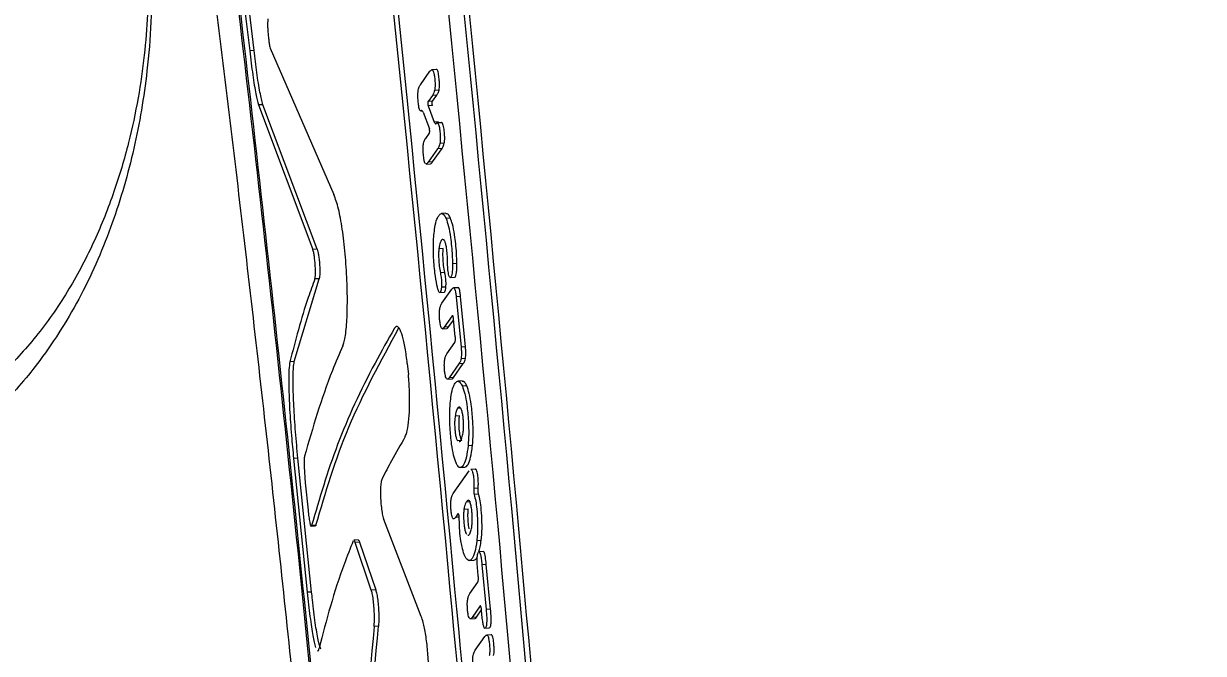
# Model space of a CAD drawing. Header units: millimetres. Extents: x -6523 to 7556, y -5559 to 6101.
# Drawn here: x -2126.8 to -2073.2, y 714 to 742.6 of the extents above; entities that cross this region are included whole.
import ezdxf

# ---------------------------------------------------------------- set-up
doc = ezdxf.new("R2010")
doc.units = ezdxf.units.MM
doc.layers.add('DIKOM_ОБЪЕКТ', color=7, linetype='Continuous')
doc.layers.add('DIKOM_РАЗМЕР_ЗОНА', color=7, linetype='Continuous')
doc.styles.add('style1', font='arial.ttf', dxfattribs={"width": 0.8})
doc.dimstyles.new('1-50', dxfattribs={"dimtxt": 300, "dimasz": 200, "dimexe": 100, "dimexo": 0, "dimgap": 100, "dimtad": 1, "dimtxsty": 'style1', "dimcen": 200, "dimclrd": 7, "dimclre": 7, "dimclrt": 7, "dimadec": 1, "dimazin": 2, "dimtfac": 1, "dimtmove": 0, "dimatfit": 2, "dimfxl": 0, "dimlwd": 25, "dimlwe": 18, "dimarcsym": 0})

# ---------------------------------------------------------------- blocks, each defined once
blk = doc.blocks.new('*D13')
at = {"layer": 'Defpoints', "color": 0, "transparency": 16777216}
for p in [(-2358.182, 6101.03), (4341.706, -4605.145), (7455.882, -4605.145)]:
    blk.add_point(p, dxfattribs=at)
at = {"layer": 'DIKOM_РАЗМЕР_ЗОНА', "color": 7, "lineweight": 18, "transparency": 16777216}
for p, q in [((-2358.182, 6101.03), (7555.882, 6101.03)), ((4341.706, -4605.145), (7555.882, -4605.145))]:
    blk.add_line(p, q, dxfattribs=at)
at = {"layer": 'DIKOM_РАЗМЕР_ЗОНА', "color": 7, "lineweight": 25, "transparency": 16777216}
blk.add_line((7455.882, 5701.03), (7455.882, -4205.145), dxfattribs=at)
at = {"layer": 'DIKOM_РАЗМЕР_ЗОНА', "color": 7, "transparency": 16777216}
for points in [[(7389.215, 5701.03), (7522.548, 5701.03), (7455.882, 6101.03)], [(7389.215, -4205.145), (7522.548, -4205.145), (7455.882, -4605.145)]]:
    blk.add_solid(points, dxfattribs=at)
at = {"layer": 'DIKOM_РАЗМЕР_ЗОНА', "color": 7, "transparency": 16777216, "insert": (7222.71, 375.606), "char_height": 300, "attachment_point": 5, "rotation": 90, "style": 'style1'}
blk.add_mtext('10700', dxfattribs=at)

msp = doc.modelspace()

# ---------------------------------------------------------------- linework, layer by layer
at = {"layer": 'DIKOM_ОБЪЕКТ', "color": 7, "linetype": 'Continuous', "lineweight": 15}
for p, q in [((-2120.988, 778.494), (-2116.549, 741.355)), ((-2116.35, 741.369), (-2120.79, 778.508)), ((-2116.35, 741.369), (-2116.549, 741.355)), ((-2115.612, 741.476), (-2112.721, 734.816)), ((-2108.79, 739.802), (-2108.355, 740.417)), ((-2108.066, 740.505), (-2108.266, 740.491)), ((-2108.036, 740.494), (-2108.236, 740.48)), ((-2108.036, 740.494), (-2108.066, 740.5)), ((-2108.245, 739.317), (-2108.442, 739.041)), ((-2108.045, 739.331), (-2108.245, 739.317)), ((-2108.242, 739.055), (-2108.045, 739.331)), ((-2107.942, 739.566), (-2108.142, 739.552)), ((-2115.946, 738.9), (-2116.144, 738.886)), ((-2116.144, 738.886), (-2113.677, 732.311)), ((-2113.478, 732.325), (-2115.946, 738.9)), ((-2108.77, 738.62), (-2108.715, 738.624)), ((-2108.666, 738.559), (-2108.38, 737.796)), ((-2108.242, 739.055), (-2108.442, 739.041)), ((-2108.24, 738.864), (-2108.439, 738.85)), ((-2108.439, 738.85), (-2108.158, 738.11)), ((-2107.959, 738.124), (-2108.158, 738.11)), ((-2107.826, 738.084), (-2108.026, 738.07)), ((-2107.796, 738.073), (-2107.996, 738.059)), ((-2108.548, 737.368), (-2108.379, 737.609)), ((-2107.702, 737.145), (-2107.902, 737.131)), ((-2108.005, 736.895), (-2108.44, 736.281)), ((-2108.24, 736.295), (-2107.805, 736.909)), ((-2107.805, 736.909), (-2108.005, 736.895)), ((-2108.53, 736.201), (-2108.33, 736.215)), ((-2108.24, 736.295), (-2108.44, 736.281)), ((-2107.629, 733.962), (-2107.829, 733.948)), ((-2107.423, 733.74), (-2107.623, 733.726)), ((-2113.478, 732.325), (-2113.677, 732.311)), ((-2107.748, 732.365), (-2107.947, 732.351)), ((-2107.128, 731.686), (-2107.328, 731.672)), ((-2107.682, 731.266), (-2107.882, 731.252)), ((-2107.427, 731.042), (-2107.227, 731.056)), ((-2114.522, 727.219), (-2113.389, 730.989)), ((-2113.389, 730.989), (-2113.587, 730.976)), ((-2107.631, 730.61), (-2107.831, 730.597)), ((-2107.81, 729.881), (-2107.367, 730.509)), ((-2107.087, 730.588), (-2107.287, 730.574)), ((-2107.052, 730.573), (-2107.252, 730.559)), ((-2107.052, 730.573), (-2107.087, 730.586)), ((-2107.907, 730.366), (-2107.707, 730.38)), ((-2106.963, 730.177), (-2107.162, 730.163)), ((-2107.162, 730.163), (-2106.94, 727.872)), ((-2106.74, 727.885), (-2106.963, 730.177)), ((-2107.338, 729.297), (-2107.703, 728.779)), ((-2107.504, 728.793), (-2107.275, 729.117)), ((-2107.319, 729.298), (-2107.338, 729.297)), ((-2107.201, 728.352), (-2107.279, 729.15)), ((-2107.781, 728.715), (-2107.581, 728.729)), ((-2107.504, 728.793), (-2107.703, 728.779)), ((-2107.586, 727.575), (-2107.221, 728.093)), ((-2106.74, 727.885), (-2106.94, 727.872)), ((-2106.742, 727.363), (-2106.942, 727.349)), ((-2114.522, 727.219), (-2114.721, 727.205)), ((-2109.387, 727.132), (-2109.337, 726.631)), ((-2107.037, 727.116), (-2107.48, 726.488)), ((-2107.281, 726.502), (-2106.837, 727.13)), ((-2106.837, 727.13), (-2107.037, 727.116)), ((-2107.559, 726.423), (-2107.359, 726.437)), ((-2107.281, 726.502), (-2107.48, 726.488)), ((-2106.89, 726.339), (-2107.09, 726.325)), ((-2106.682, 726.115), (-2106.882, 726.101)), ((-2107.009, 724.758), (-2107.209, 724.744)), ((-2106.959, 725.106), (-2107.098, 725.096)), ((-2106.901, 723.636), (-2107.101, 723.622)), ((-2106.421, 723.411), (-2106.621, 723.397)), ((-2114.356, 722.828), (-2114.554, 722.815)), ((-2114.554, 722.815), (-2113.933, 716.731)), ((-2113.735, 716.745), (-2114.356, 722.828)), ((-2107.295, 721.222), (-2106.579, 722.249)), ((-2106.973, 722.401), (-2106.773, 722.415)), ((-2106.301, 722.325), (-2106.5, 722.311)), ((-2114.02, 721.702), (-2113.895, 720.473)), ((-2106.164, 721.465), (-2106.364, 721.451)), ((-2106.507, 720.849), (-2106.707, 720.835)), ((-2106.142, 721.187), (-2106.342, 721.173)), ((-2106.61, 720.507), (-2106.81, 720.493)), ((-2113.536, 719.781), (-2113.735, 719.767)), ((-2108.748, 715.633), (-2110.457, 720.034)), ((-2107.082, 720.295), (-2107.194, 720.131)), ((-2107.07, 720.14), (-2107.194, 720.131)), ((-2107.068, 720.296), (-2107.082, 720.295)), ((-2113.754, 719.733), (-2113.556, 719.747)), ((-2111.615, 719.113), (-2111.814, 719.099)), ((-2111.551, 719.013), (-2111.75, 718.999)), ((-2111.02, 716.835), (-2111.75, 718.999)), ((-2111.551, 719.013), (-2110.822, 716.849)), ((-2106.025, 719.083), (-2106.225, 719.069)), ((-2106.565, 718.173), (-2106.365, 718.187)), ((-2105.925, 718.582), (-2106.125, 718.568)), ((-2106.156, 717.455), (-2106.181, 717.725)), ((-2105.793, 718.001), (-2105.992, 717.987)), ((-2105.992, 717.987), (-2105.8, 715.949)), ((-2105.6, 715.963), (-2105.793, 718.001)), ((-2106.541, 716.679), (-2106.177, 717.197)), ((-2113.735, 716.745), (-2113.933, 716.731)), ((-2110.822, 716.849), (-2111.02, 716.835)), ((-2106.074, 716.109), (-2106.438, 715.591)), ((-2106.054, 716.111), (-2106.074, 716.109)), ((-2106.516, 715.527), (-2106.316, 715.541)), ((-2106.238, 715.605), (-2106.438, 715.591)), ((-2106.238, 715.605), (-2106.011, 715.928)), ((-2105.989, 715.69), (-2106.015, 715.963)), ((-2105.6, 715.963), (-2105.8, 715.949)), ((-2110.694, 715.195), (-2110.893, 715.181)), ((-2105.856, 715.099), (-2105.656, 715.113)), ((-2106.297, 714.1), (-2105.864, 714.715)), ((-2105.576, 714.803), (-2105.776, 714.789)), ((-2105.546, 714.792), (-2105.746, 714.778)), ((-2105.546, 714.792), (-2105.576, 714.798))]:
    msp.add_line(p, q, dxfattribs=at)
for points, knots in [([(-2101.535, 688.066), (-2102.477, 698.982), (-2105.666, 735.93), (-2109.588, 772.827), (-2112.351, 798.823)], [0, 0, 0, 0, 0.295436, 1, 1, 1, 1]), ([(-2125.935, 798.509), (-2125.478, 795.672), (-2124.43, 789.168), (-2122.867, 778.797), (-2121.232, 767.425), (-2119.664, 755.862), (-2118.162, 744.125), (-2116.73, 732.22), (-2115.369, 720.159), (-2114.087, 707.945), (-2113.029, 697.244), (-2112.434, 690.578), (-2112.209, 688.066)], [0, 0, 0, 0, 0.081496, 0.186806, 0.29255, 0.398703, 0.505243, 0.612145, 0.719386, 0.826945, 0.934799, 1, 1, 1, 1]), ([(-2101.776, 688.066), (-2102.709, 698.893), (-2105.883, 735.752), (-2109.805, 772.559), (-2112.576, 798.554)], [0, 0, 0, 0, 0.2937248, 1, 1, 1, 1]), ([(-2102.484, 688.066), (-2103.387, 698.625), (-2106.519, 735.218), (-2110.443, 771.755), (-2113.235, 797.75)], [0, 0, 0, 0, 0.288549, 1, 1, 1, 1]), ([(-2104.828, 688.066), (-2105.679, 697.657), (-2107.653, 719.882), (-2111.141, 754.714), (-2113.909, 779.944), (-2115.292, 792.558)], [0, 0, 0, 0, 0.275129, 0.637564, 1, 1, 1, 1]), ([(-2115.093, 792.572), (-2113.709, 779.961), (-2110.943, 754.739), (-2107.454, 719.902), (-2105.479, 697.669), (-2104.627, 688.066)], [0, 0, 0, 0, 0.362286, 0.724572, 1, 1, 1, 1]), ([(-2121.797, 782.652), (-2120.163, 769.578), (-2116.897, 743.432), (-2113.523, 711.893), (-2111.97, 693.422), (-2111.52, 688.066)], [0, 0, 0, 0, 0.4152222, 0.8304415, 1, 1, 1, 1]), ([(-2121.85, 782.395), (-2120.213, 769.322), (-2116.939, 743.177), (-2113.569, 711.723), (-2112.025, 693.337), (-2111.583, 688.066)], [0, 0, 0, 0, 0.4163411, 0.8326791, 1, 1, 1, 1]), ([(-2135.879, 757.989), (-2134.788, 758.21), (-2132.561, 758.662), (-2130.576, 758.537), (-2128.805, 758.246), (-2127.247, 757.795), (-2125.455, 756.77), (-2124.018, 755.419), (-2123.034, 753.998), (-2122.316, 752.482), (-2121.709, 750.715), (-2121.187, 748.192), (-2120.972, 745.248), (-2121.014, 742.641), (-2121.235, 739.947), (-2121.763, 736.849), (-2122.749, 733.438), (-2124.153, 730.187), (-2125.877, 727.438), (-2127.799, 725.174), (-2129.202, 724.076), (-2129.91, 723.522)], [0, 0, 0, 0, 0.0713182, 0.1455335, 0.1511414, 0.2166827, 0.2835491, 0.3372081, 0.391821, 0.4251653, 0.4591146, 0.5134565, 0.5679405, 0.604074, 0.6411268, 0.7022445, 0.7649107, 0.8302378, 0.8968699, 0.9479876, 1, 1, 1, 1]), ([(-2122.886, 752.543), (-2122.81, 752.427), (-2122.57, 752.066), (-2122.217, 751.277), (-2121.846, 750.2), (-2121.557, 749.013), (-2121.34, 747.705), (-2121.202, 746.259), (-2121.147, 744.668), (-2121.184, 742.944), (-2121.33, 741.093), (-2121.612, 739.142), (-2122.057, 737.058), (-2122.705, 734.881), (-2123.595, 732.653), (-2124.735, 730.479), (-2126.116, 728.457), (-2127.704, 726.735), (-2128.892, 725.649), (-2129.594, 725.235), (-2129.665, 725.193)], [0, 0, 0, 0, 0.024284, 0.075946, 0.122113, 0.164732, 0.205047, 0.247492, 0.291561, 0.339965, 0.393167, 0.450876, 0.514075, 0.587081, 0.664669, 0.747381, 0.83178, 0.913274, 0.991151, 1, 1, 1, 1]), ([(-2115.717, 742.81), (-2115.72, 742.795), (-2115.729, 742.756), (-2115.736, 742.63), (-2115.734, 742.434), (-2115.721, 742.204), (-2115.7, 741.965), (-2115.672, 741.748), (-2115.642, 741.57), (-2115.622, 741.507), (-2115.612, 741.476)], [0, 0, 0, 0, 0.0793461, 0.2115162, 0.3436851, 0.4758849, 0.6080846, 0.7402912, 0.8725004, 1, 1, 1, 1]), ([(-2116.549, 741.355), (-2116.503, 740.977), (-2116.412, 740.221), (-2116.269, 739.35), (-2116.184, 739.036), (-2116.144, 738.886)], [0, 0, 0, 0, 0.343856, 0.6877941, 1, 1, 1, 1]), ([(-2115.946, 738.9), (-2115.99, 739.068), (-2116.079, 739.405), (-2116.223, 740.303), (-2116.309, 741.025), (-2116.35, 741.369)], [0, 0, 0, 0, 0.343813, 0.687757, 1, 1, 1, 1]), ([(-2108.355, 740.417), (-2108.342, 740.433), (-2108.317, 740.464), (-2108.278, 740.497), (-2108.25, 740.486), (-2108.236, 740.48)], [0, 0, 0, 0, 0.328919, 0.659854, 1, 1, 1, 1]), ([(-2108.236, 740.48), (-2108.225, 740.465), (-2108.202, 740.435), (-2108.17, 740.32), (-2108.142, 740.135), (-2108.124, 739.929), (-2108.121, 739.737), (-2108.13, 739.623), (-2108.139, 739.57), (-2108.142, 739.552)], [0, 0, 0, 0, 0.135327, 0.271227, 0.435786, 0.673283, 0.802871, 0.933106, 1, 1, 1, 1]), ([(-2107.942, 739.566), (-2107.937, 739.602), (-2107.925, 739.675), (-2107.921, 739.831), (-2107.931, 740.035), (-2107.953, 740.236), (-2107.985, 740.396), (-2108.013, 740.467), (-2108.03, 740.487), (-2108.036, 740.494)], [0, 0, 0, 0, 0.127976, 0.25648, 0.413174, 0.653876, 0.790449, 0.927723, 1, 1, 1, 1]), ([(-2108.795, 738.628), (-2108.805, 738.641), (-2108.826, 738.668), (-2108.851, 738.756), (-2108.869, 738.854), (-2108.887, 738.988), (-2108.902, 739.157), (-2108.905, 739.342), (-2108.895, 739.499), (-2108.864, 739.663), (-2108.825, 739.751), (-2108.796, 739.794), (-2108.79, 739.802)], [0, 0, 0, 0, 0.08755, 0.175452, 0.226544, 0.293501, 0.428406, 0.51918, 0.610131, 0.730342, 0.947659, 1, 1, 1, 1]), ([(-2108.142, 739.552), (-2108.152, 739.514), (-2108.172, 739.44), (-2108.208, 739.371), (-2108.232, 739.335), (-2108.245, 739.317)], [0, 0, 0, 0, 0.341815, 0.669492, 1, 1, 1, 1]), ([(-2108.045, 739.331), (-2108.032, 739.349), (-2108.008, 739.386), (-2107.972, 739.455), (-2107.952, 739.529), (-2107.942, 739.566)], [0, 0, 0, 0, 0.33792, 0.665012, 1, 1, 1, 1]), ([(-2108.74, 738.632), (-2108.746, 738.629), (-2108.756, 738.622), (-2108.774, 738.618), (-2108.787, 738.624), (-2108.795, 738.628)], [0, 0, 0, 0, 0.29792, 0.596327, 1, 1, 1, 1]), ([(-2108.666, 738.559), (-2108.678, 738.585), (-2108.703, 738.641), (-2108.728, 738.635), (-2108.74, 738.632)], [0, 0, 0, 0, 0.489078, 1, 1, 1, 1]), ([(-2108.442, 739.041), (-2108.442, 739.04), (-2108.445, 739.035), (-2108.449, 739.022), (-2108.453, 738.994), (-2108.454, 738.96), (-2108.453, 738.924), (-2108.449, 738.89), (-2108.444, 738.865), (-2108.441, 738.854), (-2108.439, 738.85)], [0, 0, 0, 0, 0.037785, 0.184951, 0.331449, 0.477468, 0.622509, 0.766903, 0.911091, 1, 1, 1, 1]), ([(-2108.24, 738.864), (-2108.24, 738.865), (-2108.243, 738.872), (-2108.247, 738.89), (-2108.252, 738.921), (-2108.254, 738.957), (-2108.254, 738.992), (-2108.252, 739.023), (-2108.247, 739.044), (-2108.244, 739.052), (-2108.242, 739.055)], [0, 0, 0, 0, 0.016736, 0.162551, 0.307711, 0.451971, 0.596254, 0.740774, 0.886367, 1, 1, 1, 1]), ([(-2108.158, 738.11), (-2108.146, 738.084), (-2108.122, 738.031), (-2108.093, 738.027), (-2108.079, 738.039), (-2108.076, 738.041)], [0, 0, 0, 0, 0.4515681, 0.9035152, 1, 1, 1, 1]), ([(-2108.076, 738.041), (-2108.068, 738.048), (-2108.052, 738.063), (-2108.025, 738.075), (-2108.006, 738.064), (-2107.996, 738.059)], [0, 0, 0, 0, 0.309875, 0.651315, 1, 1, 1, 1]), ([(-2107.996, 738.059), (-2107.985, 738.044), (-2107.962, 738.014), (-2107.93, 737.899), (-2107.902, 737.714), (-2107.884, 737.508), (-2107.881, 737.316), (-2107.89, 737.202), (-2107.899, 737.149), (-2107.902, 737.131)], [0, 0, 0, 0, 0.1353311, 0.271235, 0.4357471, 0.6732867, 0.8029201, 0.9331807, 1, 1, 1, 1]), ([(-2107.796, 738.073), (-2107.805, 738.079), (-2107.815, 738.087), (-2107.824, 738.083), (-2107.826, 738.083)], [0, 0, 0, 0, 0.863847, 1, 1, 1, 1]), ([(-2107.702, 737.145), (-2107.697, 737.181), (-2107.685, 737.254), (-2107.681, 737.41), (-2107.691, 737.614), (-2107.712, 737.815), (-2107.745, 737.975), (-2107.773, 738.046), (-2107.79, 738.066), (-2107.796, 738.073)], [0, 0, 0, 0, 0.128021, 0.2565399, 0.4132519, 0.6539607, 0.7905317, 0.9277366, 1, 1, 1, 1]), ([(-2108.379, 737.609), (-2108.378, 737.61), (-2108.376, 737.614), (-2108.371, 737.629), (-2108.367, 737.656), (-2108.366, 737.69), (-2108.368, 737.726), (-2108.371, 737.76), (-2108.376, 737.783), (-2108.379, 737.793), (-2108.38, 737.796)], [0, 0, 0, 0, 0.043135, 0.194165, 0.345094, 0.495145, 0.644224, 0.792558, 0.940801, 1, 1, 1, 1]), ([(-2108.554, 736.209), (-2108.565, 736.222), (-2108.586, 736.248), (-2108.616, 736.355), (-2108.643, 736.534), (-2108.662, 736.736), (-2108.666, 736.932), (-2108.659, 737.054), (-2108.65, 737.112), (-2108.646, 737.134)], [0, 0, 0, 0, 0.1297543, 0.2599938, 0.4152199, 0.6540082, 0.7855608, 0.9178149, 1, 1, 1, 1]), ([(-2108.646, 737.134), (-2108.636, 737.171), (-2108.617, 737.245), (-2108.583, 737.314), (-2108.559, 737.35), (-2108.548, 737.368)], [0, 0, 0, 0, 0.342292, 0.669638, 1, 1, 1, 1]), ([(-2107.902, 737.131), (-2107.913, 737.093), (-2107.932, 737.019), (-2107.968, 736.95), (-2107.993, 736.914), (-2108.005, 736.895)], [0, 0, 0, 0, 0.341719, 0.66942, 1, 1, 1, 1]), ([(-2107.805, 736.909), (-2107.792, 736.928), (-2107.768, 736.965), (-2107.732, 737.034), (-2107.712, 737.108), (-2107.702, 737.145)], [0, 0, 0, 0, 0.337724, 0.664857, 1, 1, 1, 1]), ([(-2108.44, 736.281), (-2108.452, 736.265), (-2108.477, 736.233), (-2108.507, 736.201), (-2108.525, 736.206), (-2108.53, 736.207)], [0, 0, 0, 0, 0.424274, 0.834127, 1, 1, 1, 1]), ([(-2108.33, 736.221), (-2108.325, 736.22), (-2108.306, 736.216), (-2108.276, 736.248), (-2108.252, 736.279), (-2108.24, 736.295)], [0, 0, 0, 0, 0.17547, 0.585982, 1, 1, 1, 1]), ([(-2112.312, 727.944), (-2112.291, 728), (-2112.227, 728.179), (-2112.145, 728.746), (-2112.1, 729.724), (-2112.118, 730.896), (-2112.198, 732.126), (-2112.333, 733.267), (-2112.515, 734.264), (-2112.65, 734.625), (-2112.721, 734.816)], [0, 0, 0, 0, 0.059755, 0.192142, 0.324517, 0.456791, 0.588915, 0.720937, 0.852965, 1, 1, 1, 1]), ([(-2108.174, 732.978), (-2108.161, 733.096), (-2108.13, 733.392), (-2108.051, 733.69), (-2107.983, 733.806), (-2107.954, 733.854)], [0, 0, 0, 0, 0.280097, 0.703667, 1, 1, 1, 1]), ([(-2107.954, 733.854), (-2107.926, 733.887), (-2107.851, 733.973), (-2107.735, 733.943), (-2107.654, 733.786), (-2107.623, 733.726)], [0, 0, 0, 0, 0.280327, 0.724564, 1, 1, 1, 1]), ([(-2107.423, 733.74), (-2107.455, 733.804), (-2107.523, 733.942), (-2107.591, 733.943), (-2107.628, 733.944)], [0, 0, 0, 0, 0.465804, 1, 1, 1, 1]), ([(-2107.623, 733.726), (-2107.584, 733.616), (-2107.504, 733.396), (-2107.404, 732.799), (-2107.344, 732.202), (-2107.332, 731.794), (-2107.328, 731.672)], [0, 0, 0, 0, 0.2469631, 0.4938258, 0.849196, 1, 1, 1, 1]), ([(-2107.128, 731.686), (-2107.133, 731.838), (-2107.148, 732.283), (-2107.216, 732.915), (-2107.319, 733.462), (-2107.391, 733.654), (-2107.423, 733.74)], [0, 0, 0, 0, 0.18774, 0.552452, 0.801853, 1, 1, 1, 1]), ([(-2108.038, 730.692), (-2108.069, 730.875), (-2108.14, 731.283), (-2108.195, 731.966), (-2108.203, 732.569), (-2108.183, 732.856), (-2108.174, 732.978)], [0, 0, 0, 0, 0.266617, 0.59593, 0.828947, 1, 1, 1, 1]), ([(-2107.693, 732.719), (-2107.719, 732.746), (-2107.778, 732.809), (-2107.856, 732.712), (-2107.918, 732.56), (-2107.939, 732.41), (-2107.947, 732.351)], [0, 0, 0, 0, 0.253182, 0.581326, 0.836297, 1, 1, 1, 1]), ([(-2107.553, 731.752), (-2107.557, 731.863), (-2107.564, 732.078), (-2107.593, 732.363), (-2107.633, 732.574), (-2107.668, 732.674), (-2107.688, 732.71), (-2107.693, 732.719)], [0, 0, 0, 0, 0.283112, 0.551292, 0.745746, 0.940623, 1, 1, 1, 1]), ([(-2113.587, 730.976), (-2113.584, 730.986), (-2113.574, 731.02), (-2113.562, 731.129), (-2113.558, 731.318), (-2113.565, 731.545), (-2113.582, 731.784), (-2113.608, 732.007), (-2113.64, 732.19), (-2113.663, 732.278), (-2113.676, 732.308), (-2113.677, 732.311)], [0, 0, 0, 0, 0.0578468, 0.1900778, 0.322295, 0.4544999, 0.5866495, 0.7188105, 0.8509832, 0.9831955, 1, 1, 1, 1]), ([(-2113.478, 732.325), (-2113.467, 732.292), (-2113.445, 732.227), (-2113.413, 732.046), (-2113.387, 731.827), (-2113.368, 731.589), (-2113.359, 731.359), (-2113.362, 731.164), (-2113.374, 731.042), (-2113.385, 731.003), (-2113.389, 730.989)], [0, 0, 0, 0, 0.132095, 0.264315, 0.396515, 0.528693, 0.660848, 0.793015, 0.925174, 1, 1, 1, 1]), ([(-2107.947, 732.351), (-2107.953, 732.28), (-2107.965, 732.139), (-2107.958, 731.857), (-2107.932, 731.546), (-2107.899, 731.351), (-2107.882, 731.252)], [0, 0, 0, 0, 0.208296, 0.416901, 0.703081, 1, 1, 1, 1]), ([(-2107.682, 731.266), (-2107.7, 731.371), (-2107.736, 731.585), (-2107.762, 731.921), (-2107.763, 732.191), (-2107.752, 732.313), (-2107.748, 732.365)], [0, 0, 0, 0, 0.314161, 0.636595, 0.842563, 1, 1, 1, 1]), ([(-2107.478, 731.099), (-2107.488, 731.127), (-2107.508, 731.182), (-2107.53, 731.313), (-2107.548, 731.506), (-2107.551, 731.654), (-2107.553, 731.752)], [0, 0, 0, 0, 0.202374, 0.405274, 0.606677, 1, 1, 1, 1]), ([(-2107.328, 731.672), (-2107.329, 731.551), (-2107.329, 731.366), (-2107.355, 731.169), (-2107.386, 731.074), (-2107.421, 731.033), (-2107.453, 731.048), (-2107.471, 731.085), (-2107.478, 731.099)], [0, 0, 0, 0, 0.307104, 0.4652297, 0.6237348, 0.77933, 0.9146916, 1, 1, 1, 1]), ([(-2107.227, 731.062), (-2107.221, 731.062), (-2107.201, 731.059), (-2107.171, 731.124), (-2107.142, 731.261), (-2107.128, 731.46), (-2107.128, 731.609), (-2107.128, 731.686)], [0, 0, 0, 0, 0.088542, 0.305702, 0.520092, 0.753617, 1, 1, 1, 1]), ([(-2107.882, 731.252), (-2107.873, 731.206), (-2107.852, 731.099), (-2107.83, 730.932), (-2107.822, 730.761), (-2107.825, 730.66), (-2107.829, 730.609), (-2107.831, 730.597)], [0, 0, 0, 0, 0.23778, 0.559598, 0.748478, 0.937913, 1, 1, 1, 1]), ([(-2107.631, 730.61), (-2107.628, 730.651), (-2107.622, 730.731), (-2107.626, 730.871), (-2107.641, 731.045), (-2107.663, 731.171), (-2107.68, 731.253), (-2107.682, 731.266)], [0, 0, 0, 0, 0.191417, 0.383595, 0.567536, 0.932622, 1, 1, 1, 1]), ([(-2113.587, 730.976), (-2113.689, 730.697), (-2114.149, 729.435), (-2114.47, 728.182), (-2114.721, 727.205)], [0, 0, 0, 0, 0.220434, 1, 1, 1, 1]), ([(-2107.831, 730.597), (-2107.836, 730.551), (-2107.845, 730.484), (-2107.862, 730.425), (-2107.882, 730.381), (-2107.91, 730.355), (-2107.952, 730.397), (-2107.995, 730.514), (-2108.023, 730.633), (-2108.038, 730.692)], [0, 0, 0, 0, 0.146739, 0.219314, 0.291907, 0.438507, 0.583177, 0.790841, 1, 1, 1, 1]), ([(-2107.708, 730.388), (-2107.704, 730.386), (-2107.689, 730.378), (-2107.664, 730.43), (-2107.642, 730.511), (-2107.633, 730.586), (-2107.631, 730.61)], [0, 0, 0, 0, 0.1126704, 0.4406898, 0.8172851, 1, 1, 1, 1]), ([(-2107.367, 730.509), (-2107.355, 730.523), (-2107.331, 730.553), (-2107.293, 730.582), (-2107.266, 730.567), (-2107.252, 730.559)], [0, 0, 0, 0, 0.32726, 0.657994, 1, 1, 1, 1]), ([(-2107.252, 730.559), (-2107.242, 730.542), (-2107.221, 730.509), (-2107.191, 730.389), (-2107.173, 730.266), (-2107.164, 730.183), (-2107.162, 730.163)], [0, 0, 0, 0, 0.26585, 0.531893, 0.889283, 1, 1, 1, 1]), ([(-2106.963, 730.177), (-2106.971, 730.252), (-2106.985, 730.375), (-2107.016, 730.508), (-2107.039, 730.556), (-2107.051, 730.571), (-2107.052, 730.573)], [0, 0, 0, 0, 0.424302, 0.693688, 0.96375, 1, 1, 1, 1]), ([(-2107.703, 728.779), (-2107.731, 728.746), (-2107.77, 728.699), (-2107.826, 728.73), (-2107.863, 728.808), (-2107.894, 728.952), (-2107.915, 729.135), (-2107.927, 729.327), (-2107.923, 729.493), (-2107.906, 729.641), (-2107.868, 729.784), (-2107.832, 729.845), (-2107.81, 729.881)], [0, 0, 0, 0, 0.188795, 0.270395, 0.352863, 0.424653, 0.512038, 0.6039, 0.669887, 0.735675, 0.845869, 1, 1, 1, 1]), ([(-2107.279, 729.15), (-2107.281, 729.172), (-2107.287, 729.216), (-2107.299, 729.267), (-2107.314, 729.299), (-2107.328, 729.308), (-2107.335, 729.3), (-2107.338, 729.297)], [0, 0, 0, 0, 0.21224, 0.425178, 0.639012, 0.853708, 1, 1, 1, 1]), ([(-2109.966, 728.741), (-2110.267, 728.21), (-2111.272, 726.437), (-2112.662, 723.435), (-2113.377, 720.99), (-2113.735, 719.767)], [0, 0, 0, 0, 0.175943, 0.587688, 1, 1, 1, 1]), ([(-2113.536, 719.781), (-2113.101, 721.263), (-2112.23, 724.231), (-2110.589, 727.246), (-2109.767, 728.755)], [0, 0, 0, 0, 0.49949, 1, 1, 1, 1]), ([(-2109.387, 727.132), (-2109.415, 727.374), (-2109.472, 727.857), (-2109.6, 728.416), (-2109.741, 728.763), (-2109.869, 728.861), (-2109.939, 728.775), (-2109.966, 728.741)], [0, 0, 0, 0, 0.2137162, 0.4274758, 0.6416453, 0.8565594, 1, 1, 1, 1]), ([(-2107.582, 728.735), (-2107.577, 728.734), (-2107.55, 728.722), (-2107.525, 728.761), (-2107.504, 728.793)], [0, 0, 0, 0, 0.153711, 1, 1, 1, 1]), ([(-2112.312, 727.944), (-2112.475, 727.566), (-2113.2, 725.883), (-2113.682, 724.215), (-2114.055, 722.923)], [0, 0, 0, 0, 0.224833, 1, 1, 1, 1]), ([(-2107.221, 728.093), (-2107.22, 728.096), (-2107.214, 728.105), (-2107.205, 728.135), (-2107.198, 728.191), (-2107.196, 728.259), (-2107.198, 728.315), (-2107.2, 728.345), (-2107.201, 728.352)], [0, 0, 0, 0, 0.070298, 0.287378, 0.503812, 0.719125, 0.933097, 1, 1, 1, 1]), ([(-2106.94, 727.872), (-2106.934, 727.796), (-2106.923, 727.673), (-2106.924, 727.499), (-2106.933, 727.402), (-2106.94, 727.359), (-2106.942, 727.349)], [0, 0, 0, 0, 0.405944, 0.66572, 0.926593, 1, 1, 1, 1]), ([(-2106.742, 727.363), (-2106.737, 727.399), (-2106.726, 727.47), (-2106.722, 727.626), (-2106.729, 727.768), (-2106.737, 727.857), (-2106.74, 727.885)], [0, 0, 0, 0, 0.254528, 0.509612, 0.843575, 1, 1, 1, 1]), ([(-2107.48, 726.488), (-2107.508, 726.455), (-2107.547, 726.407), (-2107.603, 726.438), (-2107.64, 726.516), (-2107.671, 726.659), (-2107.692, 726.84), (-2107.703, 727.03), (-2107.698, 727.193), (-2107.681, 727.338), (-2107.644, 727.479), (-2107.607, 727.54), (-2107.586, 727.575)], [0, 0, 0, 0, 0.191419, 0.272819, 0.355074, 0.426974, 0.513789, 0.604759, 0.669842, 0.734725, 0.845941, 1, 1, 1, 1]), ([(-2106.942, 727.349), (-2106.951, 727.311), (-2106.969, 727.237), (-2107.002, 727.169), (-2107.025, 727.134), (-2107.037, 727.116)], [0, 0, 0, 0, 0.3368981, 0.6664352, 1, 1, 1, 1]), ([(-2106.837, 727.13), (-2106.826, 727.148), (-2106.803, 727.182), (-2106.769, 727.251), (-2106.751, 727.325), (-2106.742, 727.363)], [0, 0, 0, 0, 0.332398, 0.661112, 1, 1, 1, 1]), ([(-2114.721, 727.205), (-2114.737, 727.101), (-2114.773, 726.862), (-2114.779, 726.115), (-2114.739, 725.069), (-2114.66, 723.91), (-2114.588, 723.163), (-2114.554, 722.815)], [0, 0, 0, 0, 0.168078, 0.382759, 0.597482, 0.812215, 1, 1, 1, 1]), ([(-2114.356, 722.828), (-2114.394, 723.228), (-2114.471, 724.028), (-2114.548, 725.226), (-2114.583, 726.244), (-2114.57, 726.92), (-2114.536, 727.134), (-2114.522, 727.219)], [0, 0, 0, 0, 0.214614, 0.4292558, 0.6439653, 0.8587289, 1, 1, 1, 1]), ([(-2109.482, 723.808), (-2109.467, 723.84), (-2109.412, 723.95), (-2109.336, 724.3), (-2109.281, 724.921), (-2109.273, 725.669), (-2109.303, 726.26), (-2109.332, 726.57), (-2109.337, 726.631)], [0, 0, 0, 0, 0.087414, 0.303046, 0.51857, 0.733551, 0.947784, 1, 1, 1, 1]), ([(-2107.43, 725.337), (-2107.418, 725.454), (-2107.387, 725.752), (-2107.31, 726.064), (-2107.24, 726.184), (-2107.211, 726.235)], [0, 0, 0, 0, 0.274955, 0.69497, 1, 1, 1, 1]), ([(-2107.359, 726.443), (-2107.355, 726.442), (-2107.328, 726.429), (-2107.303, 726.468), (-2107.281, 726.502)], [0, 0, 0, 0, 0.1298121, 1, 1, 1, 1]), ([(-2107.211, 726.235), (-2107.183, 726.267), (-2107.11, 726.351), (-2106.994, 726.316), (-2106.914, 726.161), (-2106.882, 726.101)], [0, 0, 0, 0, 0.272779, 0.717981, 1, 1, 1, 1]), ([(-2106.682, 726.115), (-2106.713, 726.176), (-2106.782, 726.314), (-2106.851, 726.319), (-2106.889, 726.322)], [0, 0, 0, 0, 0.442803, 1, 1, 1, 1]), ([(-2106.882, 726.101), (-2106.842, 725.994), (-2106.762, 725.78), (-2106.664, 725.214), (-2106.604, 724.577), (-2106.585, 723.916), (-2106.609, 723.569), (-2106.621, 723.397)], [0, 0, 0, 0, 0.19169, 0.38377, 0.627359, 0.816218, 1, 1, 1, 1]), ([(-2106.421, 723.411), (-2106.409, 723.586), (-2106.384, 723.936), (-2106.405, 724.599), (-2106.465, 725.233), (-2106.563, 725.797), (-2106.643, 726.009), (-2106.682, 726.115)], [0, 0, 0, 0, 0.187125, 0.374486, 0.618733, 0.809298, 1, 1, 1, 1]), ([(-2107.169, 722.612), (-2107.208, 722.72), (-2107.286, 722.936), (-2107.382, 723.503), (-2107.443, 724.141), (-2107.464, 724.806), (-2107.441, 725.161), (-2107.43, 725.337)], [0, 0, 0, 0, 0.191585, 0.383504, 0.62259, 0.812909, 1, 1, 1, 1]), ([(-2106.956, 725.103), (-2106.969, 725.118), (-2106.997, 725.15), (-2107.045, 725.155), (-2107.078, 725.118), (-2107.098, 725.096)], [0, 0, 0, 0, 0.279, 0.554054, 1, 1, 1, 1]), ([(-2107.209, 724.744), (-2107.217, 724.675), (-2107.232, 724.552), (-2107.235, 724.328), (-2107.222, 724.115), (-2107.197, 723.906), (-2107.155, 723.717), (-2107.12, 723.656), (-2107.101, 723.622)], [0, 0, 0, 0, 0.185748, 0.332245, 0.478672, 0.635134, 0.802646, 1, 1, 1, 1]), ([(-2107.098, 725.096), (-2107.11, 725.077), (-2107.134, 725.038), (-2107.173, 724.933), (-2107.195, 724.816), (-2107.209, 724.744)], [0, 0, 0, 0, 0.273272, 0.546587, 1, 1, 1, 1]), ([(-2106.901, 723.636), (-2106.922, 723.674), (-2106.958, 723.738), (-2106.998, 723.927), (-2107.022, 724.129), (-2107.036, 724.353), (-2107.031, 724.579), (-2107.016, 724.698), (-2107.009, 724.758)], [0, 0, 0, 0, 0.2198534, 0.3660484, 0.5119305, 0.6775993, 0.8356321, 1, 1, 1, 1]), ([(-2106.848, 723.988), (-2106.84, 724.056), (-2106.825, 724.18), (-2106.823, 724.404), (-2106.836, 724.618), (-2106.862, 724.829), (-2106.904, 725.01), (-2106.938, 725.072), (-2106.956, 725.103)], [0, 0, 0, 0, 0.1851009, 0.3346526, 0.4840838, 0.6455903, 0.8198694, 1, 1, 1, 1]), ([(-2109.482, 723.808), (-2109.693, 723.442), (-2110.06, 722.804), (-2110.392, 722.167), (-2110.533, 721.896)], [0, 0, 0, 0, 0.574169, 1, 1, 1, 1]), ([(-2107.03, 723.589), (-2107.024, 723.586), (-2106.989, 723.566), (-2106.932, 723.661), (-2106.877, 723.811), (-2106.855, 723.946), (-2106.848, 723.988)], [0, 0, 0, 0, 0.075937, 0.470464, 0.839743, 1, 1, 1, 1]), ([(-2106.621, 723.397), (-2106.644, 723.215), (-2106.69, 722.85), (-2106.811, 722.525), (-2106.946, 722.37), (-2107.073, 722.421), (-2107.144, 722.562), (-2107.169, 722.612)], [0, 0, 0, 0, 0.216301, 0.432252, 0.667452, 0.880999, 1, 1, 1, 1]), ([(-2106.774, 722.44), (-2106.747, 722.44), (-2106.669, 722.439), (-2106.557, 722.658), (-2106.466, 723.011), (-2106.433, 723.304), (-2106.421, 723.411)], [0, 0, 0, 0, 0.181219, 0.514789, 0.823948, 1, 1, 1, 1]), ([(-2114.055, 722.923), (-2114.06, 722.899), (-2114.071, 722.839), (-2114.076, 722.649), (-2114.07, 722.366), (-2114.051, 722.033), (-2114.031, 721.812), (-2114.02, 721.702)], [0, 0, 0, 0, 0.143338, 0.35803, 0.572729, 0.787462, 1, 1, 1, 1]), ([(-2106.5, 722.307), (-2106.498, 722.308), (-2106.483, 722.321), (-2106.453, 722.291), (-2106.415, 722.215), (-2106.383, 722.066), (-2106.361, 721.878), (-2106.351, 721.67), (-2106.357, 721.529), (-2106.362, 721.464), (-2106.364, 721.451)], [0, 0, 0, 0, 0.026298, 0.18005, 0.335504, 0.470112, 0.640923, 0.81552, 0.963531, 1, 1, 1, 1]), ([(-2106.164, 721.465), (-2106.159, 721.524), (-2106.151, 721.644), (-2106.158, 721.857), (-2106.178, 722.045), (-2106.206, 722.195), (-2106.241, 722.289), (-2106.274, 722.33), (-2106.294, 722.319), (-2106.3, 722.315)], [0, 0, 0, 0, 0.161413, 0.323893, 0.5026, 0.633037, 0.763974, 0.925944, 1, 1, 1, 1]), ([(-2110.533, 721.896), (-2110.543, 721.872), (-2110.567, 721.81), (-2110.593, 721.618), (-2110.606, 721.332), (-2110.599, 720.999), (-2110.575, 720.659), (-2110.535, 720.351), (-2110.493, 720.144), (-2110.466, 720.062), (-2110.457, 720.034)], [0, 0, 0, 0, 0.09395, 0.233396, 0.372715, 0.511811, 0.650697, 0.789475, 0.928255, 1, 1, 1, 1]), ([(-2106.364, 721.451), (-2106.365, 721.43), (-2106.368, 721.388), (-2106.366, 721.315), (-2106.359, 721.247), (-2106.35, 721.2), (-2106.344, 721.179), (-2106.342, 721.173)], [0, 0, 0, 0, 0.22669, 0.454253, 0.680962, 0.907296, 1, 1, 1, 1]), ([(-2106.142, 721.187), (-2106.146, 721.201), (-2106.154, 721.231), (-2106.163, 721.295), (-2106.167, 721.366), (-2106.167, 721.424), (-2106.164, 721.455), (-2106.164, 721.465)], [0, 0, 0, 0, 0.207004, 0.434382, 0.660799, 0.887095, 1, 1, 1, 1]), ([(-2107.194, 720.131), (-2107.22, 720.098), (-2107.258, 720.052), (-2107.312, 720.082), (-2107.347, 720.156), (-2107.376, 720.294), (-2107.396, 720.47), (-2107.408, 720.655), (-2107.405, 720.821), (-2107.39, 720.971), (-2107.354, 721.122), (-2107.317, 721.184), (-2107.295, 721.222)], [0, 0, 0, 0, 0.190443, 0.269891, 0.350123, 0.420671, 0.504474, 0.593098, 0.660655, 0.72807, 0.834756, 1, 1, 1, 1]), ([(-2106.45, 719.732), (-2106.442, 719.796), (-2106.427, 719.926), (-2106.427, 720.16), (-2106.444, 720.392), (-2106.473, 720.618), (-2106.515, 720.794), (-2106.564, 720.909), (-2106.63, 720.928), (-2106.677, 720.871), (-2106.707, 720.835)], [0, 0, 0, 0, 0.112059, 0.22497, 0.322069, 0.438223, 0.565489, 0.657372, 0.778797, 1, 1, 1, 1]), ([(-2106.342, 721.173), (-2106.318, 721.08), (-2106.27, 720.896), (-2106.217, 720.459), (-2106.182, 719.937), (-2106.189, 719.429), (-2106.215, 719.169), (-2106.225, 719.069)], [0, 0, 0, 0, 0.172462, 0.343952, 0.597268, 0.845484, 1, 1, 1, 1]), ([(-2106.025, 719.083), (-2106.009, 719.261), (-2105.978, 719.606), (-2105.994, 720.194), (-2106.038, 720.677), (-2106.092, 721.008), (-2106.129, 721.14), (-2106.142, 721.187)], [0, 0, 0, 0, 0.266903, 0.515314, 0.736127, 0.907521, 1, 1, 1, 1]), ([(-2113.895, 720.473), (-2113.884, 720.367), (-2113.86, 720.156), (-2113.821, 719.912), (-2113.783, 719.76), (-2113.753, 719.716), (-2113.74, 719.752), (-2113.735, 719.767)], [0, 0, 0, 0, 0.214562, 0.429217, 0.643932, 0.858609, 1, 1, 1, 1]), ([(-2106.81, 720.493), (-2106.816, 720.429), (-2106.828, 720.302), (-2106.826, 720.052), (-2106.806, 719.807), (-2106.774, 719.586), (-2106.736, 719.443), (-2106.709, 719.394), (-2106.697, 719.373)], [0, 0, 0, 0, 0.16697, 0.3346358, 0.5383469, 0.7053788, 0.8731984, 1, 1, 1, 1]), ([(-2106.707, 720.835), (-2106.719, 720.815), (-2106.742, 720.777), (-2106.78, 720.676), (-2106.798, 720.562), (-2106.81, 720.493)], [0, 0, 0, 0, 0.289234, 0.572052, 1, 1, 1, 1]), ([(-2106.572, 719.616), (-2106.576, 719.634), (-2106.592, 719.702), (-2106.611, 719.879), (-2106.627, 720.103), (-2106.627, 720.332), (-2106.616, 720.449), (-2106.61, 720.507)], [0, 0, 0, 0, 0.0782428, 0.2961162, 0.5593875, 0.7842891, 1, 1, 1, 1]), ([(-2113.536, 719.781), (-2113.538, 719.774), (-2113.543, 719.753), (-2113.551, 719.758), (-2113.556, 719.761)], [0, 0, 0, 0, 0.290214, 1, 1, 1, 1]), ([(-2107.02, 720.05), (-2107.02, 720.073), (-2107.021, 720.12), (-2107.028, 720.189), (-2107.039, 720.247), (-2107.052, 720.286), (-2107.064, 720.304), (-2107.07, 720.301), (-2107.071, 720.3)], [0, 0, 0, 0, 0.18679, 0.374236, 0.561425, 0.7489, 0.937547, 1, 1, 1, 1]), ([(-2106.896, 718.797), (-2106.914, 718.884), (-2106.957, 719.101), (-2107.007, 719.537), (-2107.015, 719.877), (-2107.02, 720.05)], [0, 0, 0, 0, 0.248148, 0.616611, 1, 1, 1, 1]), ([(-2106.626, 719.334), (-2106.623, 719.331), (-2106.585, 719.308), (-2106.527, 719.412), (-2106.474, 719.574), (-2106.455, 719.697), (-2106.45, 719.732)], [0, 0, 0, 0, 0.050142, 0.522178, 0.867307, 1, 1, 1, 1]), ([(-2111.844, 719.065), (-2111.981, 718.721), (-2112.636, 717.086), (-2113.061, 715.466), (-2113.396, 714.187)], [0, 0, 0, 0, 0.210075, 1, 1, 1, 1]), ([(-2111.75, 718.999), (-2111.766, 719.044), (-2111.789, 719.105), (-2111.808, 719.09), (-2111.813, 719.086)], [0, 0, 0, 0, 0.730363, 1, 1, 1, 1]), ([(-2111.615, 719.109), (-2111.608, 719.109), (-2111.588, 719.108), (-2111.565, 719.05), (-2111.551, 719.013)], [0, 0, 0, 0, 0.359651, 1, 1, 1, 1]), ([(-2106.678, 718.233), (-2106.699, 718.26), (-2106.74, 718.312), (-2106.816, 718.478), (-2106.865, 718.672), (-2106.896, 718.797)], [0, 0, 0, 0, 0.264418, 0.526184, 1, 1, 1, 1]), ([(-2106.225, 719.069), (-2106.252, 718.889), (-2106.307, 718.528), (-2106.442, 718.233), (-2106.57, 718.138), (-2106.652, 718.21), (-2106.678, 718.233)], [0, 0, 0, 0, 0.27452, 0.548364, 0.855842, 1, 1, 1, 1]), ([(-2106.129, 718.574), (-2106.107, 718.644), (-2106.064, 718.775), (-2106.037, 718.984), (-2106.025, 719.083)], [0, 0, 0, 0, 0.528887, 1, 1, 1, 1]), ([(-2106.366, 718.215), (-2106.351, 718.208), (-2106.291, 718.179), (-2106.238, 718.29), (-2106.2, 718.372)], [0, 0, 0, 0, 0.259805, 1, 1, 1, 1]), ([(-2106.181, 717.725), (-2106.191, 717.843), (-2106.206, 718.015), (-2106.21, 718.247), (-2106.201, 718.394), (-2106.179, 718.503), (-2106.148, 718.562), (-2106.113, 718.576), (-2106.081, 718.526), (-2106.05, 718.424), (-2106.019, 718.242), (-2106.002, 718.08), (-2105.992, 717.987)], [0, 0, 0, 0, 0.182614, 0.266038, 0.350355, 0.422701, 0.513449, 0.608981, 0.675577, 0.742003, 0.853318, 1, 1, 1, 1]), ([(-2105.793, 718.001), (-2105.805, 718.117), (-2105.822, 718.284), (-2105.858, 718.473), (-2105.89, 718.559), (-2105.913, 718.59), (-2105.924, 718.581), (-2105.925, 718.58)], [0, 0, 0, 0, 0.425631, 0.620424, 0.817356, 0.986154, 1, 1, 1, 1]), ([(-2106.177, 717.197), (-2106.175, 717.199), (-2106.169, 717.208), (-2106.16, 717.238), (-2106.153, 717.294), (-2106.151, 717.362), (-2106.153, 717.418), (-2106.155, 717.448), (-2106.156, 717.455)], [0, 0, 0, 0, 0.070298, 0.287049, 0.503684, 0.719081, 0.933105, 1, 1, 1, 1]), ([(-2113.933, 716.731), (-2113.892, 716.353), (-2113.81, 715.596), (-2113.675, 714.696), (-2113.594, 714.382), (-2113.554, 714.225)], [0, 0, 0, 0, 0.333277, 0.666614, 1, 1, 1, 1]), ([(-2113.32, 714.146), (-2113.358, 714.262), (-2113.436, 714.495), (-2113.569, 715.309), (-2113.67, 716.119), (-2113.722, 716.624), (-2113.735, 716.745)], [0, 0, 0, 0, 0.301899, 0.603723, 0.905476, 1, 1, 1, 1]), ([(-2110.893, 715.181), (-2110.887, 715.262), (-2110.875, 715.425), (-2110.878, 715.751), (-2110.897, 716.091), (-2110.931, 716.414), (-2110.974, 716.677), (-2111.006, 716.785), (-2111.02, 716.835)], [0, 0, 0, 0, 0.170347, 0.340934, 0.511404, 0.681738, 0.852067, 1, 1, 1, 1]), ([(-2110.822, 716.849), (-2110.805, 716.79), (-2110.771, 716.672), (-2110.727, 716.387), (-2110.695, 716.06), (-2110.678, 715.72), (-2110.677, 715.415), (-2110.689, 715.264), (-2110.694, 715.195)], [0, 0, 0, 0, 0.170326, 0.340828, 0.511219, 0.681525, 0.851886, 1, 1, 1, 1]), ([(-2106.438, 715.591), (-2106.465, 715.558), (-2106.505, 715.511), (-2106.56, 715.542), (-2106.597, 715.619), (-2106.627, 715.762), (-2106.648, 715.943), (-2106.658, 716.133), (-2106.654, 716.296), (-2106.636, 716.442), (-2106.599, 716.583), (-2106.562, 716.643), (-2106.541, 716.679)], [0, 0, 0, 0, 0.190658, 0.272187, 0.35452, 0.42644, 0.513348, 0.604428, 0.669552, 0.73445, 0.845687, 1, 1, 1, 1]), ([(-2106.015, 715.963), (-2106.017, 715.985), (-2106.022, 716.029), (-2106.035, 716.079), (-2106.049, 716.111), (-2106.063, 716.12), (-2106.071, 716.112), (-2106.074, 716.109)], [0, 0, 0, 0, 0.212262, 0.425306, 0.638663, 0.853355, 1, 1, 1, 1]), ([(-2108.417, 712.564), (-2108.413, 712.807), (-2108.405, 713.293), (-2108.452, 714.084), (-2108.538, 714.805), (-2108.644, 715.336), (-2108.718, 715.548), (-2108.748, 715.633)], [0, 0, 0, 0, 0.214259, 0.428602, 0.642587, 0.856485, 1, 1, 1, 1]), ([(-2106.316, 715.547), (-2106.313, 715.545), (-2106.285, 715.533), (-2106.26, 715.571), (-2106.238, 715.605)], [0, 0, 0, 0, 0.129832, 1, 1, 1, 1]), ([(-2105.8, 715.949), (-2105.789, 715.829), (-2105.775, 715.655), (-2105.771, 715.421), (-2105.78, 715.273), (-2105.802, 715.164), (-2105.834, 715.104), (-2105.868, 715.091), (-2105.9, 715.142), (-2105.93, 715.244), (-2105.962, 715.43), (-2105.979, 715.595), (-2105.989, 715.69)], [0, 0, 0, 0, 0.183948, 0.267057, 0.351041, 0.423269, 0.512697, 0.606597, 0.67271, 0.7386, 0.850508, 1, 1, 1, 1]), ([(-2105.656, 715.115), (-2105.645, 715.121), (-2105.621, 715.132), (-2105.593, 715.209), (-2105.577, 715.325), (-2105.571, 715.478), (-2105.577, 715.698), (-2105.591, 715.867), (-2105.6, 715.963)], [0, 0, 0, 0, 0.146399, 0.310937, 0.427153, 0.543019, 0.738156, 1, 1, 1, 1]), ([(-2110.893, 715.181), (-2111.16, 712.225), (-2111.694, 706.311), (-2111.848, 700.42), (-2111.925, 697.474)], [0, 0, 0, 0, 0.499802, 1, 1, 1, 1]), ([(-2111.726, 697.488), (-2111.649, 700.432), (-2111.495, 706.322), (-2110.961, 712.236), (-2110.694, 715.195)], [0, 0, 0, 0, 0.499801, 1, 1, 1, 1]), ([(-2105.864, 714.715), (-2105.851, 714.731), (-2105.827, 714.762), (-2105.788, 714.795), (-2105.76, 714.783), (-2105.746, 714.778)], [0, 0, 0, 0, 0.328938, 0.660121, 1, 1, 1, 1]), ([(-2105.746, 714.778), (-2105.735, 714.763), (-2105.713, 714.733), (-2105.682, 714.618), (-2105.655, 714.432), (-2105.638, 714.227), (-2105.636, 714.034), (-2105.645, 713.92), (-2105.654, 713.867), (-2105.658, 713.849)], [0, 0, 0, 0, 0.135222, 0.270978, 0.435399, 0.673051, 0.802791, 0.933169, 1, 1, 1, 1]), ([(-2105.458, 713.863), (-2105.452, 713.899), (-2105.44, 713.972), (-2105.435, 714.128), (-2105.444, 714.333), (-2105.465, 714.534), (-2105.496, 714.693), (-2105.524, 714.765), (-2105.541, 714.785), (-2105.546, 714.792)], [0, 0, 0, 0, 0.1280843, 0.2567299, 0.4135867, 0.6542741, 0.7907388, 0.9277847, 1, 1, 1, 1]), ([(-2113.459, 714.084), (-2113.456, 714.078), (-2113.429, 714.033), (-2113.411, 714.115), (-2113.396, 714.187)], [0, 0, 0, 0, 0.12935, 1, 1, 1, 1]), ([(-2106.307, 712.925), (-2106.317, 712.939), (-2106.338, 712.965), (-2106.362, 713.053), (-2106.379, 713.151), (-2106.397, 713.286), (-2106.411, 713.454), (-2106.413, 713.64), (-2106.402, 713.796), (-2106.37, 713.961), (-2106.331, 714.049), (-2106.303, 714.092), (-2106.297, 714.1)], [0, 0, 0, 0, 0.087413, 0.175227, 0.226307, 0.293174, 0.427924, 0.518806, 0.609918, 0.730088, 0.947232, 1, 1, 1, 1])]:
    msp.add_open_spline(points, degree=3, knots=knots, dxfattribs=at)

# ---------------------------------------------------------------- dimensions: what is measured, and where the dimension line sits
at = {"layer": 'DIKOM_РАЗМЕР_ЗОНА'}
dim = msp.add_linear_dim(base=(7455.882, -4605.145), p1=(-2358.182, 6101.03), p2=(4341.706, -4605.145), angle=90, text='10700', dimstyle='1-50', override={"dimasz": 400, "dimgap": 80}, dxfattribs=at)
dim.commit()
dim.dimension.update_dxf_attribs({"geometry": '*D13', "text_midpoint": (7455.882, 375.606), "dimtype": 160})

doc.saveas('drawing.dxf')
